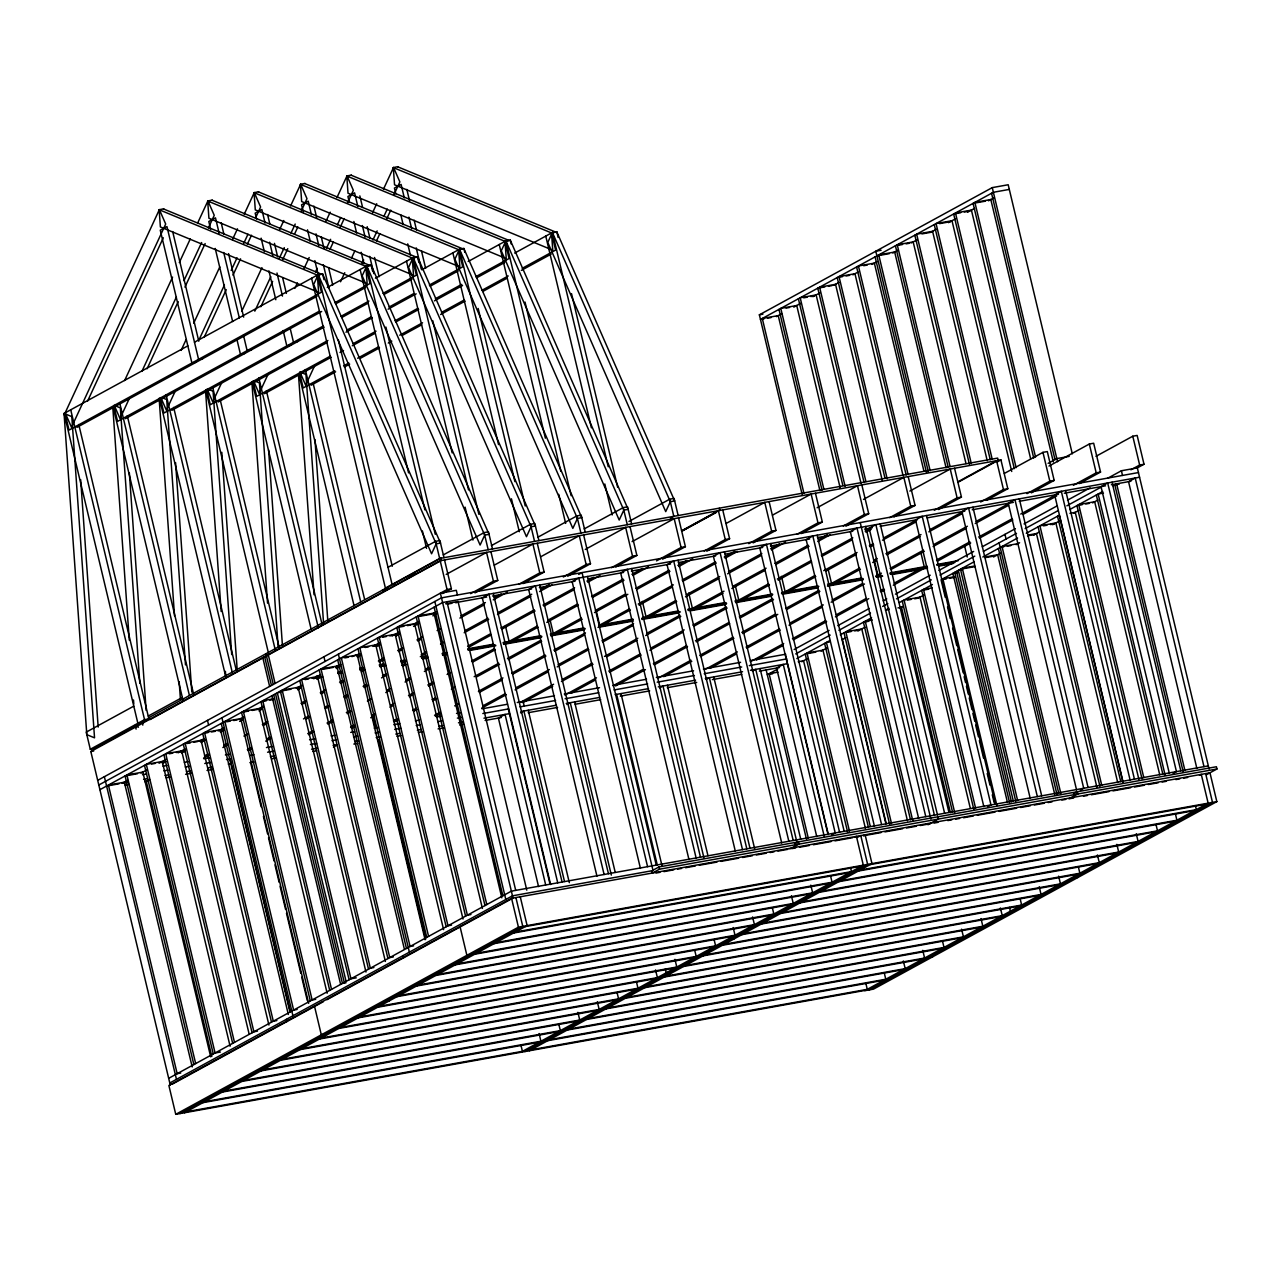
<?xml version="1.0" encoding="UTF-8"?>
<svg xmlns="http://www.w3.org/2000/svg" width="1281" height="1281" viewBox="0 0 1281 1281"><rect width="100%" height="100%" fill="white"/><g stroke="black" fill="none" stroke-linecap="round" stroke-linejoin="round"><path stroke-width="1.5" d="M87.604 401.097L163.311 237.786M124.625 380.537L172.583 277.096M179.308 262.573L190.245 238.987M197.818 222.654L207.922 200.877L214.247 215.32L208.355 228.018M129.269 398.599L120.014 418.567L114.489 405.933M141.887 371.378L176.394 296.984M183.952 280.651L201.629 242.541M147.075 368.784L178.203 301.643M184.944 287.12L205.136 243.566M181.101 350.418L186.145 339.529M193.719 323.196L219.788 266.944M232.405 239.723L237.465 228.835M244.191 214.311L254.279 192.55L260.603 206.978L255.56 217.866M175.641 390.257L166.386 410.224L160.846 397.59M199.196 339.449L224.431 285.006M231.172 270.499L237.049 257.801M243.79 243.278L247.986 234.199M204.384 336.855L226.257 289.682M232.982 275.159L240.556 258.826M247.297 244.303L251.492 235.24M241.757 311.235L261.948 267.681M279.626 229.571L283.822 220.508M290.563 205.985L300.651 184.208L306.976 198.651L301.083 211.349M222.013 381.93L212.758 401.898L207.218 389.248M254.823 311.155L270.803 276.68M279.21 258.538L284.27 247.649M290.995 233.126L295.206 224.047M260.844 306.751L272.629 281.34M282.717 259.563L287.777 248.674M294.502 234.167L297.865 226.897M294.854 288.385L297.384 282.941M304.109 268.418L309.169 257.529M325.982 221.245L330.194 212.166M336.919 197.642L347.023 175.865L353.348 190.309L347.455 203.022M268.37 373.588L259.13 393.555L253.59 380.921M315.494 271.972L317.176 268.337M326.431 248.386L330.626 239.307M337.367 224.783L340.73 217.53M436.164 543.849L440.504 543.064L322.572 273.846L318.232 274.63L313.637 284.558L431.569 553.776L436.164 543.849L318.232 274.63L194.488 342.203M329.938 249.411L333.3 242.157M340.025 227.634L344.237 218.571M340.538 281.772L344.749 272.709M351.474 258.186L354.837 250.932M372.515 212.822L376.71 203.743M383.451 189.236L393.539 167.459L399.864 181.902L393.972 194.6M314.902 365.181L305.647 385.133L300.106 372.499M362.011 263.55L363.692 259.931M372.947 239.963L377.158 230.884M383.884 216.377L387.246 209.107M376.454 241.004L379.817 233.734M386.542 219.227L390.753 210.148M366.766 265.904L362.171 275.831L480.103 545.049L484.698 535.122L366.766 265.904L371.154 265.103L372.531 270.915M531.071 526.779L535.426 526.011L417.478 256.776L413.139 257.561L408.543 267.489L526.475 536.707L531.071 526.779L413.139 257.561L375.413 278.169M464.811 252.309L463.882 248.434L459.511 249.235L454.899 259.146L572.831 528.38L577.443 518.453L459.511 249.235L421.785 269.827M505.867 240.892L501.271 250.82L619.203 520.038L623.799 510.11L505.867 240.892L510.254 240.091L628.154 509.326L623.799 510.11M558.148 237.481L556.771 231.685L552.399 232.469L547.788 242.397L665.72 511.615L670.331 501.704L552.399 232.469L514.674 253.078M187.827 345.854L64.05 413.443L86.804 734.654L94.538 737.84L71.8 416.629L64.082 413.427L137.868 723.301L142.207 722.516M327.296 287.456L366.798 265.888L424.924 509.886M76.876 427.406L317.031 296.247M319.081 311.315L117.564 421.385L113.929 406.141M334.885 302.684L370.001 283.501L365.918 266.368L207.698 201.005L208.915 218.234L367.135 283.597L365.918 266.368L370.257 265.583L212.054 200.22M125.41 418.679L321.675 311.491M335.718 303.821L365.565 287.52M323.324 325.982L163.92 413.042L160.749 399.72M340.874 316.391L368.96 301.051M383.019 293.381L416.373 275.175L412.29 258.025L254.07 192.662L255.287 209.892L413.507 275.255L412.29 258.025L416.629 257.257L258.41 191.878M171.782 410.352L324.157 327.119M341.723 317.528L368.047 303.149M383.852 294.518L411.938 279.178M468.157 261.5L505.899 240.876L560.806 471.328M327.904 340.474L210.292 404.716L206.657 389.472M346.879 330.114L371.442 316.695M389.008 307.104L413.587 293.685M429.375 285.055L462.729 266.832L458.646 249.699L300.427 184.32L301.659 201.549L459.863 266.928L458.646 249.699L463.001 248.914L304.782 183.551M218.154 402.01L326.991 342.571M345.95 332.211L372.291 317.832M388.079 309.201L416.165 293.861M430.208 286.191L458.31 270.851M330.386 356.102L256.664 396.373L253.03 381.146M353.22 343.644L376.038 331.171M394.996 320.826L417.814 308.353M435.364 298.761L461.704 284.382M475.747 276.712L509.101 258.506L505.018 241.356L346.799 175.993L348.016 193.223L506.235 258.586L505.018 241.356L509.358 240.588L351.154 175.209M264.526 393.667L331.235 357.239M340.009 352.451L343.516 350.53M352.291 345.742L375.109 333.268M395.829 321.963L418.647 309.49M434.451 300.859L462.537 285.519M476.58 277.849L504.666 262.509M334.773 370.689L303.181 387.951L299.546 372.723M343.564 365.902L348.816 363.019M357.607 358.232L378.664 346.735M399.736 335.222L422.554 322.764M441.513 312.404L464.33 299.946M481.896 290.355L508.221 275.975M522.264 268.305L555.618 250.083L551.535 232.95L393.315 167.571L394.548 184.8L552.751 250.179L551.535 232.95L555.89 232.165L397.67 166.786M311.043 385.261L335.622 371.826M344.397 367.039L349.665 364.156M360.185 358.408L379.496 347.872M388.287 343.068L391.794 341.146M402.33 335.398L421.641 324.846M440.6 314.502L465.163 301.083M482.729 291.492L507.308 278.057M521.351 270.387L551.182 254.102M802.146 494.434L759.361 314.822L992.263 187.618L1008.195 184.752L1072.293 453.794M776.414 316.631L781.618 313.781M793.788 307.136L800.737 303.341M812.907 296.696L819.856 292.885M833.771 285.295L838.975 282.444M852.89 274.855L858.094 272.004M872.009 264.414L877.213 261.564M892.857 253.014L898.077 250.179M911.367 242.926L917.196 239.739M936.315 229.283L930.775 232.325L921.92 233.911M948.484 222.638L955.434 218.843M967.603 212.198L974.553 208.403M988.452 200.813L993.672 197.963M133.784 706.151L86.211 732.14L90.294 749.273L94.634 748.504L148.884 718.865L78.765 424.523M387.999 567.323L435.572 541.335L439.911 540.55L443.995 557.699M148.34 715.999L182.318 697.44M443.322 554.881L484.106 532.608L488.461 531.823L492.528 548.973M90.294 749.273L144.545 719.65L148.884 718.865M311.587 278.249L385.405 588.107L439.655 558.468L719.089 508.189L719.618 510.43M408.319 577.187L415.108 573.472M170.325 1085.247L90.823 751.515L440.184 560.71L1000.941 459.911L1007.811 488.734L986.754 500.231M491.392 545.61L530.478 524.281L534.817 523.497L538.901 540.63M446.188 574.416L486.556 552.383L493.409 581.206L470.607 593.663M537.764 537.283L576.834 515.939L581.19 515.154L585.273 532.304M97.692 780.337L447.053 589.532L451.392 588.764L444.523 559.925M442.618 593.551L451.392 588.764M494.322 565.129L532.912 544.041L539.781 572.863L518.725 584.36M98.813 785.013L441.497 597.859L1138.457 472.561M99.918 789.688L442.602 602.534L1139.562 477.237M584.136 528.941L623.207 507.612L627.562 506.828L631.645 523.961M122.528 783.187L127.748 780.337M141.038 773.084L146.867 769.897M159.036 763.252L165.986 759.457M178.155 752.812L185.105 749.017M199.003 741.411L204.223 738.561M218.122 730.971L223.342 728.12M238.987 719.586L244.191 716.736M258.105 709.146L263.31 706.295M296.295 688.281L301.547 685.415M313.717 678.77L320.666 674.959M336.311 666.424L339.785 664.519M358.936 654.063L351.891 656.625M372.963 646.409L379.977 642.566M392.258 635.872L399.272 632.045M412.754 624.68L418.551 621.509M436.084 611.934L432.161 614.079L417.99 616.625M161.614 762.419L165.121 760.514M180.909 751.883L184.416 749.961M200.204 741.347L203.711 739.425M219.515 730.811L223.022 728.889M240.556 719.298L244.079 717.392M259.867 708.761L263.374 706.84M298.457 687.673L301.98 685.767M335.51 667.449L340.762 664.567M356.566 655.952L360.073 654.031M374.1 646.361L379.368 643.494M395.156 634.864L398.663 632.958M414.468 624.327L417.974 622.406M456.212 602.534L458.038 601.542L526.795 890.167M162.447 763.556L165.954 761.651M181.742 753.02L185.249 751.098M201.053 742.484L206.305 739.601M220.348 731.931L223.855 730.026M239.643 721.395L243.15 719.474M258.954 710.859L262.461 708.937M297.544 689.77L301.051 687.865M316.839 679.234L320.362 677.313M336.343 668.586L339.849 666.664M357.399 657.089L360.906 655.167M376.694 646.537L380.201 644.631M396.005 636L399.512 634.079M413.539 626.425L418.807 623.543M432.85 615.873L436.357 613.967M474.947 592.879L497.765 580.421L490.895 551.599M540.678 556.787L579.284 535.714L586.154 564.537L563.336 576.994M149.621 779.537L146.29 781.362L211.813 1056.425M628.955 521.463L669.723 499.19L674.078 498.405L678.161 515.538M204.464 756.014L207.97 754.093M223.759 745.462L227.281 743.556M262.365 724.389L267.633 721.507M300.971 703.301L306.223 700.435M320.266 692.765L325.534 689.883M339.561 682.213L343.084 680.307M378.359 661.028L383.627 658.162M397.67 650.492L402.923 647.61M416.965 639.956L422.234 637.073M460.824 615.985L485.387 602.582M494.162 597.779L501.191 593.952M585.289 549.421L625.656 527.372L632.526 556.194L611.469 567.691M203.551 758.096L208.819 755.23M222.846 747.56L228.114 744.693M243.902 736.063L247.409 734.141M263.197 725.526L266.72 723.605M301.804 704.438L305.31 702.516M321.099 693.902L324.621 691.98M340.41 683.349L343.916 681.444M361.466 671.852L364.973 669.931M379.208 662.165L384.46 659.299M398.503 651.629L402.01 649.707M417.798 641.076L421.305 639.171M437.109 630.54L440.616 628.619M459.911 618.082L484.474 604.664M493.249 599.876L507.292 592.206M523.08 583.592L544.137 572.095L537.267 543.256M670.411 518.181L673.806 516.323L669.723 499.19M247.329 749.593L250.836 747.672M266.624 739.041L270.131 737.135M303.469 718.929L308.737 716.047M324.525 707.432L328.032 705.511M343.82 696.88L347.327 694.975M363.131 686.344L366.638 684.422M382.427 675.808L385.933 673.886M401.722 665.255L405.228 663.35M421.225 654.607L426.493 651.741M440.52 644.071L444.027 642.149M465.083 630.652L487.901 618.195M498.421 612.446L531.759 594.24M540.534 589.452L549.309 584.664M248.162 750.73L251.668 748.809M265.711 741.139L270.964 738.272M306.063 719.105L309.57 717.184M325.358 708.553L328.865 706.648M344.669 698.017L348.176 696.095M363.964 687.481L367.471 685.559M381.514 677.889L386.766 675.023M402.57 666.392L406.077 664.471M420.312 656.705L425.564 653.838M464.17 632.75L488.734 619.331M497.508 614.544L530.846 596.338M539.621 591.55L551.903 584.841M567.691 576.21L590.493 563.752L583.624 534.93M632.077 541.639L674.19 518.645L681.06 547.467L656.496 560.886M578.708 574.416L582.038 572.591L653.038 870.568L512.48 895.835L169.797 1083.005M307.728 733.581L312.996 730.714M327.023 723.044L332.291 720.178M346.334 712.508L349.841 710.587M367.391 701.011L370.898 699.09M386.686 690.459L390.193 688.554M405.981 679.923L409.488 678.001M425.292 669.387L428.799 667.465M467.581 646.281L490.399 633.823M500.919 628.074L534.257 609.868M543.032 605.064L574.625 587.819M586.906 581.11L593.92 577.283M681.54 530.83L718.385 510.703L725.254 539.525L704.198 551.022M308.561 734.718L313.829 731.851M327.872 724.181L333.124 721.299M347.167 713.645L350.674 711.724M385.773 692.557L389.28 690.635M405.068 682.02L410.336 679.138M424.363 671.468L429.631 668.602M468.43 647.417L491.231 634.96M501.768 629.211L535.106 611.005M543.881 606.201L573.696 589.917M587.739 582.247L600.02 575.537M615.809 566.923L636.865 555.41L629.996 526.587M681.956 531.007L716.207 512.288M682.309 530.942L716.559 512.224M350.594 727.176L354.1 725.254M371.634 715.663L375.157 713.757M390.945 705.126L394.452 703.205M408.495 695.551L413.747 692.669M427.79 684.999L433.058 682.133M447.085 674.463L450.592 672.541M471.648 661.044L494.466 648.586M537.187 626.057L509.117 641.381L505.451 626.009M547.708 620.308L577.539 604.008M591.582 596.338L623.158 579.092M631.933 574.304L642.454 568.556M726.151 523.449L764.757 502.36L771.626 531.199L748.809 543.656M351.426 728.297L354.933 726.391M370.721 717.76L374.228 715.839M390.016 707.224L393.539 705.303M409.328 696.688L412.834 694.766M428.623 686.136L433.891 683.269M472.497 662.181L495.299 649.723M513.457 640.596L538.02 627.194M546.795 622.39L578.371 605.144M592.414 597.474L623.991 580.229M632.766 575.441L648.554 566.81M662.597 559.157L685.399 546.699L678.546 517.86M333.428 747.111L336.759 745.286M393.443 720.755L396.95 718.833M412.738 710.202L416.261 708.297M432.049 699.666L435.556 697.745M451.344 689.13L454.851 687.208M474.162 676.672L498.725 663.254M507.484 658.466L540.822 640.26M581.382 618.115L553.312 633.438L550.093 619.988M595.409 610.445L625.24 594.144M635.776 588.395L669.114 570.189M677.873 565.401L686.648 560.614M772.523 515.122L811.129 494.034L817.983 522.856L796.926 534.353M394.276 721.892L397.799 719.97M413.587 711.339L417.094 709.434M432.882 700.803L436.389 698.882M476.74 676.848L499.558 664.391M508.333 659.603L541.671 641.397M557.651 632.654L582.215 619.235M594.496 612.542L627.834 594.32M636.609 589.532L669.947 571.326M678.722 566.538L692.749 558.868M706.792 551.198L729.594 538.741L722.74 509.918M434.547 715.294L439.815 712.412M478.405 691.34L502.969 677.921M511.743 673.133L545.082 654.911M553.856 650.124L585.449 632.878M629.499 608.811L599.668 625.112L596.017 609.724M638.274 604.024L673.358 584.857M682.133 580.069L715.471 561.863M724.245 557.059L734.782 551.31M435.38 716.431L440.648 713.549M454.691 705.879L458.198 703.974M479.254 692.461L502.056 680.003M512.592 674.254L545.93 656.048M554.689 651.26L584.52 634.976M604.024 624.327L630.332 609.948M639.107 605.16L672.445 586.954M682.981 581.206L716.319 563M725.078 558.196L737.36 551.487M753.164 542.872L775.966 530.414L769.096 501.592M817.134 507.74L857.485 485.691L864.355 514.53L843.298 526.027M482.665 705.991L505.483 693.533M516.003 687.785L549.341 669.579M558.116 664.791L587.947 648.506M601.974 640.836L633.567 623.591M675.872 600.485L646.04 616.769L642.373 601.397M686.392 594.736L719.73 576.514M728.505 571.726L761.843 553.52M770.618 548.732L779.392 543.945M481.752 708.089L506.315 694.67M515.09 689.883L548.428 671.676M557.203 666.889L588.78 649.627M602.823 641.973L632.654 625.672M650.38 615.985L676.704 601.622M685.479 596.818L718.817 578.612M727.592 573.824L760.93 555.618M771.45 549.869L785.493 542.199M801.282 533.569L822.338 522.072L815.469 493.249M863.506 499.398L903.858 477.365L910.727 506.187L889.671 517.684M520.262 702.452L553.6 684.246M562.375 679.458L592.206 663.158M604.488 656.448L637.826 638.242M646.601 633.455L679.939 615.248M723.989 591.182L692.413 608.427L688.746 593.055M732.764 586.394L766.102 568.188M774.877 563.4L808.215 545.194M818.735 539.445L827.51 534.641M522.856 702.629L552.687 686.344M561.462 681.54L593.039 664.295M607.082 656.625L636.897 640.34M645.672 635.552L680.771 616.385M696.752 607.658L723.076 593.279M731.851 588.491L765.189 570.285M775.71 564.537L809.048 546.314M817.822 541.527L830.104 534.817M845.892 526.203L868.71 513.745L861.841 484.923M909.862 491.071L950.23 469.022L957.099 497.845L934.281 510.302M520.566 712.86L523.897 711.035L564.505 881.504M564.873 695.071L596.466 677.825M608.747 671.116L640.324 653.87M650.844 648.122L684.182 629.916M692.957 625.128L726.295 606.906M768.6 583.816L738.769 600.1L735.566 586.65M777.375 579.012L810.713 560.806M821.233 555.057L852.826 537.812M865.107 531.103L870.375 528.22M957.996 481.768L996.586 460.696L1003.455 489.518L980.654 501.976M570.974 693.341L595.537 679.923M609.58 672.253L641.157 655.007M649.931 650.22L683.269 632.013M693.806 626.249L727.144 608.043M743.124 599.316L769.449 584.937M778.207 580.149L811.546 561.943M822.082 556.194L851.913 539.909M865.94 532.239L871.208 529.357M894.01 516.9L915.066 505.403L908.197 476.58M958.796 481.864L998.187 460.343L997.659 458.102L719.458 508.125L719.986 510.366M997.435 461.833L1000.941 459.911M566.939 704.518L570.269 702.693L611.341 875.099M613.007 685.783L642.822 669.499M653.358 663.734L686.696 645.528M695.471 640.74L728.809 622.534M739.329 616.785L772.667 598.579M814.972 575.473L785.141 591.758L781.474 576.386M823.747 570.685L857.085 552.479M869.367 545.77L872.873 543.849M883.394 538.1L916.732 519.894M1004.352 473.442L1042.958 452.353L1047.314 451.569L1054.167 480.407L1031.365 492.865M615.585 685.959L645.416 669.675M654.191 664.871L687.529 646.665M696.304 641.877L729.642 623.671M740.162 617.922L773.5 599.716M789.496 590.989L815.805 576.61M826.341 570.862L856.156 554.561M870.199 546.907L873.706 544.985M882.481 540.198L915.819 521.991M938.621 509.534L961.439 497.076L954.569 468.254M1048.13 463.338L1056.825 458.598L1069.219 456.372M657.617 678.402L690.955 660.195M699.73 655.408L733.052 637.201M741.827 632.414L775.165 614.207M785.701 608.443L819.039 590.237M829.688 584.424L859.583 568.091M873.626 560.438L877.133 558.516M885.908 553.728L920.991 534.561M929.766 529.758L963.104 511.551M1048.979 466.06L1089.33 444.027L1093.67 443.242L1100.539 472.065L1079.483 483.561M663.718 676.672L691.788 661.332M700.563 656.545L733.901 638.338M742.676 633.551L777.759 614.384M786.534 609.58L819.872 591.374M835.853 582.647L860.416 569.228M872.697 562.519L876.22 560.614M886.74 554.849L920.078 536.643M928.853 531.855L962.191 513.649M659.667 687.849L662.998 686.024L704.07 858.43M705.735 669.114L737.312 651.869M746.086 647.065L779.424 628.859M789.961 623.11L823.299 604.904M832.058 600.116L861.889 583.832M881.392 573.183L877.885 575.089L874.218 559.717M890.167 568.38L923.489 550.173M934.025 544.425L967.363 526.219M976.138 521.431L1009.476 503.225M1027.01 493.633L1049.828 481.176L1054.167 480.407M1095.944 456.324L1132.788 436.213L1137.144 435.428L1144.013 464.25L1137 468.077M710.074 668.33L736.399 653.951M746.935 648.202L780.257 629.996M789.032 625.208L822.37 607.002M831.145 602.214L864.483 584.008M891 569.517L924.338 551.31M933.112 546.523L966.45 528.316M975.209 523.529L1008.547 505.322M706.039 679.506L709.37 677.697L749.977 848.166M750.346 661.733L783.684 643.526M792.459 638.739L825.797 620.532M836.317 614.784L866.148 598.483M880.191 590.829L883.698 588.908M894.218 583.159L918.781 569.741M936.523 560.053L969.861 541.847M978.636 537.043L1011.974 518.837M1020.749 514.049L1055.832 494.882M1073.382 485.307L1096.2 472.849L1100.539 472.065M756.447 660.003L782.771 645.624M793.291 639.876L826.629 621.669M835.404 616.866L868.742 598.659M881.024 591.95L884.53 590.045M893.305 585.257L923.137 568.956M937.372 561.19L970.71 542.984M979.469 538.18L1012.807 519.974M1023.343 514.225L1056.681 496.019M752.395 671.18L755.742 669.355L796.814 841.761M794.124 649.499L829.079 630.412M837.822 625.64L869.271 608.459M883.25 600.821L886.756 598.916M895.451 594.16L930.214 575.185M938.893 570.429L973.656 551.454M982.351 546.699L1015.369 528.669M1024.063 523.913L1057.097 505.883M1067.521 500.182L1090.115 487.853M1107.489 478.357L1121.403 470.751L1137.336 467.901L1209.072 769M1130.883 469.823L1139.658 465.035L1144.013 464.25M795.725 653.918L830.184 635.088M838.927 630.316L870.472 613.087M882.625 606.457L887.861 603.591M896.54 598.851L931.319 579.861M939.998 575.121L974.777 556.13M983.44 551.39L1016.49 533.344M1025.152 528.605L1058.202 510.559M1066.865 505.819L1101.66 486.828M767.303 674.719L777.727 669.034M796.846 658.578L829.864 640.548M840.288 634.848L871.576 617.762M888.966 608.267L885.491 610.172L889.11 609.484M899.39 602.582L932.408 584.536M974.136 561.751L941.071 579.813L945.218 597.25M982.815 557.011L1017.578 538.02M1026.273 533.28L1059.339 515.218L1123.021 782.547M1069.731 509.55L1102.749 491.504M1113.173 485.819L1116.648 483.914L1184.957 770.618M801.73 661.749L807.574 658.562M821.137 651.148L826.693 648.122M842.338 639.587L845.812 637.682M857.966 631.037L864.931 627.242M899.694 608.251L903.169 606.361M918.813 597.811L924.017 594.96M993.544 556.995L1000.493 553.2M1016.137 544.649L1019.612 542.76M1033.527 535.154L1038.731 532.32M1052.646 524.714L1059.595 520.919M1073.494 513.329L1078.714 510.479M1092.613 502.889L1097.833 500.038M168.676 1078.33L511.359 891.16L1208.335 765.878M1199.464 775.341L1201.274 774.348L1208.143 803.171L864.819 990.693L873.514 989.124L1216.838 801.618L1209.969 772.795L511.567 898.333L168.884 1085.503L175.753 1114.326L865.46 990.341M172.07 1084.286L323.436 1001.63M326.911 999.724L513.008 898.077L440.376 593.183L456.308 590.317L457.429 594.992M175.753 1114.326L518.437 927.172L1216.838 801.618M180.093 1113.541L522.776 926.387L515.907 897.565M184.448 1112.757L527.131 925.603L520.262 896.78M651.965 870.76L658.914 866.965L798.015 841.953L798.559 844.195L659.459 869.207L652.493 873.002M794.54 843.859L798.383 841.889L937.484 816.878L938.028 819.119L798.912 844.131L789.865 848.935M831.881 834.764L835.212 832.954L766.454 544.313L759.777 547.964L828.086 834.652M854.603 837.342L856.429 836.349L863.298 865.171L520.614 1052.342M857.277 837.47L860.768 835.564L867.637 864.387L524.954 1051.557M927.956 824.756L938.381 819.055L1077.481 794.06L1076.953 791.818L937.852 816.814L938.381 819.055M529.293 1050.772L871.977 863.602L865.123 834.78L863.298 835.772L880.992 832.602M987.651 806.774L990.982 804.948L922.224 516.307L915.547 519.958L983.84 806.662M1073.478 793.708L1077.321 791.754L1216.422 766.743L1216.95 768.984L1206.526 774.685M1080.379 790.105L1083.71 788.279L1014.952 499.638L1008.275 503.289L1076.584 789.993M1068.802 798.8L1077.849 793.98L1216.95 768.984M1173.108 773.436L1176.454 771.61L1107.681 482.969L1101.02 486.62L1169.313 773.308M869.175 989.909L1212.499 802.402L1205.629 773.58M159.164 209.732L317.368 275.095L318.601 292.324L160.381 226.945L159.164 209.732L163.728 208.819M207.698 201.005L212.262 200.092M254.07 192.662L258.634 191.766M300.427 184.32L305.006 183.423M346.799 175.993L351.362 175.097M393.315 167.571L397.895 166.674M1009.316 189.412L993.383 192.278L760.466 319.481L764.02 318.857M985.457 201.149L973.064 203.375L1033.719 458.038M960.734 212.71L953.656 213.975L1014.312 468.638M964.273 212.07L969.589 211.125M939.549 223.631L950.182 221.725M202.926 358.568L198.571 359.353L166.946 226.577L160.269 230.212L191.91 362.987L196.249 362.203M251.46 349.841L247.121 350.626L243.454 335.222M297.833 341.499L293.477 342.283L290.275 328.817M244.783 353.476L240.444 354.261L236.777 338.873M291.155 345.149L286.816 345.934L283.149 330.53M898.958 245.151L902.513 244.511M906.051 243.87L909.59 243.23M881.12 250.259L875.804 251.22L928.325 471.664M876.925 255.88L889.318 253.654M863.682 265.711L867.237 265.071M842.514 276.632L837.198 277.577L884.899 477.813M846.052 275.991L849.591 275.351M824.868 286.912L817.79 288.177L864.099 482.569M828.407 286.271L831.961 285.631M803.699 297.833L807.238 297.192M810.777 296.551L814.316 295.927M786.054 308.113L789.592 307.472M759.361 314.822L762.9 314.181M767.559 318.216L771.098 317.576M484.698 535.122L489.054 534.337L371.122 265.119M577.443 518.453L581.782 517.668L463.85 248.45M670.331 501.704L674.671 500.919L556.739 231.701M394.98 583.944L392.082 584.456L318.264 274.614M385.405 588.107L388.303 587.579M386.574 589.292L382.507 590.077L383.035 592.318L382.667 589.997M493.409 581.206L497.765 580.421M539.781 572.863L544.137 572.095M586.154 564.537L590.493 563.752M632.526 556.194L636.865 555.41M681.06 547.467L685.399 546.699M725.254 539.525L729.594 538.741M771.626 531.199L775.966 530.414M817.983 522.856L822.338 522.072M864.355 514.53L868.71 513.745M910.727 506.187L915.066 505.403M957.099 497.845L961.439 497.076M1003.455 489.518L1007.811 488.734M445.644 603.767L458.038 601.542M447.357 604.12L451.873 603.303M455.46 602.662L486.684 597.058M492.545 596.001L531.583 588.988M539.397 587.579L575.041 581.174M588.235 578.804L623.575 572.447M631.341 571.054L670.523 564.008M678.37 562.599L715.583 555.906M725.382 554.145L762.675 547.435M770.441 546.042L809.624 538.997M817.47 537.588L852.73 531.247M864.483 529.133L872.329 527.724M880.159 526.315L917.388 519.622M927.172 517.86L964.817 511.103M972.247 509.774L1013.383 502.376M1019.26 501.319L1058.442 494.274M1064.319 493.217L1105.471 485.819M1111.348 484.762L1130.931 481.24M1119.178 484.122L1114.838 484.907L1183.132 771.61M1103.469 493.073L1098.153 494.018L1165.07 774.909M403.899 626.265L396.806 627.546L465.579 916.171M407.438 625.624L410.977 625M1082.237 504.666L1076.921 505.611L1141.995 778.752M1085.776 504.025L1089.314 503.385M1069.955 513.313L1075.271 512.352L1138.953 779.681M382.715 637.185L386.254 636.545M389.808 635.92L393.347 635.28M365.085 647.465L368.624 646.825M1043.423 525.867L1046.961 525.226M1050.5 524.586L1054.039 523.945M344.813 657.89L348.352 657.249M1027.602 535.154L1036.457 533.553L1096.92 787.319M1027.554 535.826L1034.632 534.545M1017.963 543.656L1002.014 546.523L1061.084 794.476M322.716 669.306L333.348 667.401M1000.205 547.515L1003.744 546.875M1007.282 546.25L1010.821 545.61M316.391 676.032L320.314 675.327M338.024 672.141L341.947 671.436M359.641 668.25L363.58 667.545M379.304 664.727L383.243 664.006M400.937 660.836L404.86 660.131M422.554 656.945L426.493 656.24M442.217 653.406L446.156 652.702M467.773 648.81L493.345 644.215M503.177 642.454L540.518 635.744M550.35 633.967L583.784 627.962M599.508 625.128L632.926 619.123M642.758 617.362L678.161 610.989M687.977 609.228L725.334 602.518M735.166 600.741L772.523 594.032M782.355 592.27L817.742 585.897M827.574 584.136L860.784 578.163M876.412 575.361L880.784 574.577M890.071 572.895L927.156 566.234M936.923 564.473L958.396 560.614M320.474 675.968L301.595 679.554L370.353 968.18L373.892 967.539M337.704 672.861L342.091 672.077M359.785 668.89L363.724 668.186M379.448 665.351L385.357 664.295M401.081 661.476L406.029 660.58M421.689 657.761L427.598 656.705M442.361 654.047L447.261 653.166M467.933 649.451L494.45 644.695M503.321 643.094L541.623 636.209M550.51 634.607L584.889 628.427M598.643 625.961L633.086 619.764M641.909 618.179L679.25 611.469M688.137 609.868L726.439 602.983M735.31 601.381L772.667 594.672M781.49 593.087L818.847 586.378M828.679 584.6L862.882 578.452M875.868 576.114L880.447 575.297M890.199 573.552L927.3 566.875M936.811 565.161L954.633 561.959M316.359 677.361L320.618 676.608M337.832 673.502L342.235 672.717M359.929 669.531L363.868 668.826M379.592 665.992L385.501 664.935M401.225 662.117L406.157 661.22M421.849 658.402L427.742 657.345M442.505 654.687L447.405 653.806M468.077 650.091L495.603 645.144M503.465 643.735L541.783 636.849M550.654 635.248L585.033 629.067M598.787 626.601L632.222 620.58M642.053 618.819L680.419 611.918M688.281 610.509L726.583 603.623M735.47 602.022L771.819 595.489M781.634 593.727L818.047 587.178M827.878 585.417L863.01 579.092M876.012 576.754L881.92 575.697M890.343 574.192L927.428 567.515M938.925 565.449L954.761 562.599M985.249 556.979L997.643 554.753L1054.871 794.957M305.086 679.587L308.625 678.946M312.164 678.322L315.702 677.681M985.201 557.667L994.056 556.066M316.823 677.953L322.732 676.896M360.089 670.171L364.012 669.467M379.736 666.632L385.645 665.576M401.369 662.757L405.308 662.053M423.002 658.866L426.925 658.162M442.666 655.328L446.589 654.623M470.191 650.38L495.747 645.784M503.609 644.375L540.966 637.666M550.798 635.888L584.216 629.884M597.987 627.402L633.374 621.045M642.037 619.492L678.594 612.91M690.395 610.797L725.783 604.44M735.614 602.662L771.002 596.305M782.803 594.192L818.191 587.819M827.494 586.154L863.138 579.749M876.812 577.283L882.657 576.226M892.425 574.48L927.556 568.156M939.277 566.058L952.936 563.608M974.697 565.994L962.287 568.22L1017.674 800.673M282.124 690.827L290.979 689.226M962.239 568.892L974.633 566.666M280.875 692.156L277.32 692.797L346.094 981.438M961.887 569.741L958.348 570.381L1013.271 800.897M958.252 571.726L954.713 572.367L1009.636 802.883M954.665 573.039L958.204 572.399M273.397 698.834L262.765 700.755L331.539 989.38M955.274 576.594L942.88 578.82L996.874 805.477M266.272 700.787L260.956 701.748L329.713 990.373M269.811 700.147L273.349 699.522M942.832 579.492L946.371 578.868M949.926 578.227L953.464 577.587M932.328 587.835L923.473 589.42L975.626 808.327M248.626 711.067L241.549 712.348L310.306 1000.973M252.165 710.427L257.481 709.482M928.741 589.148L921.663 590.413L973.8 809.32M226.593 721.811L230.132 721.171M233.67 720.53L237.209 719.906M907.556 600.068L911.095 599.428M914.65 598.787L918.189 598.147M90.823 751.515L93.721 751.002M897.965 607.899L901.504 607.258L950.422 812.602M204.496 733.228L208.034 732.588M211.573 731.947L215.128 731.323M872.329 619.956L865.251 621.221L912.777 820.753M186.866 743.508L190.405 742.868M193.943 742.227L197.482 741.603M865.203 621.893L868.742 621.269M169.22 753.788L172.759 753.148M176.298 752.523L179.852 751.883M847.558 632.19L851.112 631.549M854.651 630.909L858.19 630.268M829.976 641.781L826.437 642.422L870.279 826.453M151.59 764.068L155.129 763.428M162.927 766.166L166.834 765.478M184.4 762.307L188.307 761.619M203.919 758.8L209.78 757.744M225.392 754.941L229.299 754.237M266.464 747.56L272.341 746.503M309.57 739.81L315.446 738.753M331.122 735.935L335.046 735.23M350.706 732.412L354.629 731.707M374.228 728.184L378.135 727.48M393.811 724.662L399.688 723.605M415.364 720.787L419.287 720.082M436.917 716.928L440.84 716.223M456.516 713.405L460.423 712.7M481.976 708.825L507.452 704.246M517.252 702.484L554.465 695.791M564.264 694.03L599.524 687.689M613.247 685.223L646.553 679.234M656.352 677.473L693.565 670.78M703.365 669.018L740.594 662.325M750.394 660.564L785.653 654.223M137.483 773.724L125.09 775.95L193.847 1064.575M806.982 653.694L815.837 652.109M142.479 774.717L146.466 774.012M163.888 770.874L167.939 770.153M185.313 767.031L189.412 766.278M204.784 763.524L210.885 762.419M226.513 759.617L230.42 758.912M249.683 755.454L253.862 754.701M267.585 752.235L273.461 751.178M310.418 744.533L316.567 743.428M331.971 740.658L336.15 739.906M353.524 736.783L357.703 736.031M375.077 732.908L379.256 732.156M394.66 729.385L400.809 728.281M416.213 725.51L420.392 724.758M437.766 721.635L441.945 720.883M457.365 718.113L461.272 717.408M482.825 713.549L508.557 708.921M520.054 706.856L555.586 700.467M565.113 698.753L598.691 692.717M614.095 689.947L647.658 683.91M657.201 682.197L694.414 675.503M704.214 673.742L741.699 667.001M749.273 665.64L786.774 658.898M108.036 785.781L118.989 783.828M122.175 783.251L128.004 782.195M143.584 779.392L147.475 778.704M165.009 775.549L168.9 774.845M186.418 771.706L190.325 771.002M207.842 767.847L211.733 767.143M228.306 764.165L231.204 763.652L230.084 758.976M270.387 756.607L274.31 755.902M311.539 749.209L317.416 748.152M333.076 745.334L336.999 744.629M354.629 741.459L358.552 740.754M376.182 737.584L380.105 736.879M395.781 734.061L399.688 733.356M417.334 730.186L421.241 729.481M438.887 726.311L442.794 725.606M458.47 722.788L462.393 722.084M483.946 718.209L509.406 713.645M521.159 711.531L556.434 705.191M566.234 703.429L599.54 697.44M615.2 694.622L648.506 688.634M658.306 686.872L695.535 680.179M705.335 678.418L742.548 671.724M750.394 670.315L787.607 663.622L828.231 834.091M798.239 661.717L803.555 660.756L844.163 831.225M125.234 785.141L129.125 784.436M144.705 781.65L148.596 780.946M166.114 777.791L170.021 777.087M185.585 774.3L191.429 773.244M207.01 770.441L212.854 769.385M250.003 762.707L253.926 762.003M271.556 758.832L275.479 758.128M312.692 751.451L316.615 750.746M353.844 744.053L357.751 743.348M396.95 736.303L400.857 735.598M418.487 732.428L422.41 731.723M438.086 728.905L443.963 727.848M459.639 725.03L463.562 724.325M485.099 720.45L501.287 717.536M528.204 712.7L557.603 707.416M575.233 704.246L600.693 699.666M620.292 696.143L649.675 690.859M667.305 687.689L696.704 682.421M712.364 679.603L741.763 674.318M759.393 671.148L779.489 667.529M777.967 672.141L769.112 673.726L808.343 838.382M769.064 674.398L772.603 673.774M656.048 873.034L659.987 872.329M663.91 871.624L673.742 869.847M677.681 869.142L681.604 868.438M685.543 867.733L695.375 865.972M699.298 865.251L716.992 862.081M720.931 861.376L738.625 858.19M742.548 857.485L752.379 855.724M756.302 855.003L766.134 853.242M770.073 852.538L773.996 851.833M777.935 851.128L787.767 849.351M791.69 848.646L795.629 847.942M799.552 847.237L809.384 845.476M813.323 844.755L831.017 841.585M834.94 840.88L852.634 837.694M884.915 831.897L902.609 828.711M906.548 828.006L916.379 826.229M920.302 825.524L930.134 823.763M934.073 823.059L937.996 822.354M947.828 820.577L951.767 819.872M955.69 819.167L959.629 818.463M963.552 817.758L973.384 815.981M977.323 815.276L995.017 812.106M998.94 811.401L1016.634 808.215M1020.573 807.51L1030.404 805.733M1034.327 805.028L1044.159 803.267M1048.082 802.563L1052.021 801.858M1061.853 800.081L1065.776 799.376M1069.715 798.671L1073.638 797.967M1083.47 796.206L1087.409 795.485M1091.332 794.78L1109.026 791.61M1112.965 790.889L1130.659 787.719M1134.582 787.014L1144.413 785.237M1148.352 784.532L1158.184 782.771M1162.107 782.067L1166.046 781.362M1175.878 779.585L1179.801 778.88M1183.74 778.175L1187.663 777.471M470.944 914.538L467.389 915.178L398.631 626.553L414.564 623.687L482.409 908.437M451.52 925.138L447.982 925.779L379.224 637.153L395.156 634.287L463.001 919.037M413.619 945.842L410.08 946.483L341.322 657.858L357.255 654.991L425.1 939.742M525.306 926.595L861.473 866.164M870.167 864.595L1206.334 804.18M515.298 932.056L851.465 871.624L850.552 867.781M860.159 870.071L1196.326 809.64L1195.413 805.797M513.473 933.048L849.639 872.617M858.334 871.064L1194.5 810.633M393.299 956.939L389.76 957.58L321.003 668.954L336.935 666.088L404.316 948.901M495.891 942.656L832.058 882.225L830.68 876.46M840.752 880.671L1176.919 820.24L1175.542 814.476M494.066 943.649L830.232 883.217M838.927 881.664L1175.093 821.233M476.484 953.256L812.65 892.825L810.809 885.139M821.345 891.272L1157.512 830.841L1156.135 825.076M471.232 954.537L466.876 955.322L460.007 926.499M811.738 893.321L816.077 892.553M474.659 954.249L810.825 893.818M819.52 892.265L1155.686 831.833M1155.942 831.689L1160.298 830.905M356.262 977.835L350.946 978.78L282.172 690.155L298.121 687.289L365.966 972.039M345.998 982.783L342.443 983.424L273.686 694.782M457.077 963.856L793.243 903.425L791.402 895.739M801.938 901.872L1138.088 841.441L1136.263 833.755M455.251 964.849L791.418 904.434M800.113 902.865L1136.279 842.434M437.67 974.457L773.836 914.026L772.459 908.261M782.515 912.472L1118.681 852.041L1116.856 844.355M435.844 975.449L772.011 915.034M780.705 913.465L1116.872 853.034M315.67 999.34L312.132 999.981L243.358 711.355L259.306 708.489L327.135 993.239M418.263 985.057L754.413 924.626L752.587 916.94M763.108 923.073L1099.274 862.641L1097.449 854.955M416.437 986.05L752.604 925.635M761.298 924.065L1097.465 863.634M297.176 1009.444L293.621 1010.085L224.864 721.459L240.796 718.593L308.641 1003.343M398.839 995.657L735.006 935.226L733.18 927.54M743.701 933.673L1079.867 873.242L1078.49 867.477M397.03 996.65L733.196 936.235M741.891 934.666L1078.058 874.234M276.856 1020.557L273.301 1021.181L204.544 732.556L220.492 729.69L288.321 1014.44M384.796 1001.742L389.136 1000.957M729.658 939.758L733.997 938.973M1073.862 878.109L1078.218 877.325M379.432 1006.258L715.599 945.826L714.222 940.062M724.293 944.273L1060.46 883.842L1058.634 876.156M377.623 1007.25L713.789 946.835M722.484 945.266L1058.634 884.835M257.449 1031.157L253.894 1031.781L185.137 743.156L201.069 740.29L268.914 1025.04M360.025 1016.858L696.191 956.427L694.814 950.662M704.886 954.873L1041.053 894.442L1039.227 886.756M358.216 1017.851L694.382 957.435M703.061 955.866L1039.227 895.435M340.618 1027.458L676.784 967.027L674.959 959.341M685.479 965.474L1021.646 905.043L1020.268 899.278M338.808 1028.451L674.959 968.036M683.654 966.466L1019.82 906.035M220.396 1052.037L215.08 1052.982L146.322 764.357L162.255 761.49L230.1 1046.241M325.662 1034.039L321.307 1034.824L314.453 1006.001M670.523 972.055L666.168 972.823L665.255 968.98M1014.728 910.407L1010.389 911.191L1009.476 907.348M321.211 1038.058L657.377 977.627L655.552 969.941M666.072 976.074L1002.238 915.643L1000.397 907.957M319.385 1039.051L655.552 978.636M664.247 977.067L1000.413 916.636M301.804 1048.659L637.97 988.227L636.593 982.463M646.665 986.674L982.831 926.243L980.99 918.557M299.978 1049.651L636.145 989.236M644.839 987.667L981.006 927.236M180.717 1073.046L177.178 1073.686L108.405 785.061L124.353 782.195L192.198 1066.945M282.396 1059.259L618.563 998.828L617.186 993.063M627.258 997.275L963.424 936.843L961.583 929.157M280.571 1060.252L616.737 999.837M625.432 998.267L961.599 937.836M262.989 1069.859L599.156 1009.428L597.314 1001.742M607.851 1007.875L944.001 947.444L942.64 941.679M261.164 1070.852L597.33 1010.437M606.025 1008.868L942.192 948.436M239.227 1081.244L579.749 1020.028L577.907 1012.342M584.088 1019.26L924.594 958.044L922.768 950.358M928.309 957.612L932.648 956.827M241.757 1081.452L577.923 1021.037M586.618 1019.468L922.784 959.037M224.175 1091.06L560.341 1030.629L558.964 1024.864M569.02 1029.075L905.187 968.644L903.361 960.958M222.35 1092.053L558.516 1031.637M567.211 1030.068L903.377 969.637M204.768 1101.66L540.918 1041.229L539.093 1033.543M549.613 1039.676L885.779 979.244L884.402 973.48M202.942 1102.653L539.109 1042.238M547.804 1040.668L883.97 980.237M186.257 1111.764L522.424 1051.333L521.047 1045.568M531.119 1049.78L867.285 989.348L865.908 983.584M163.504 208.947L321.723 274.31L317.368 275.095L321.451 292.228L69.014 430.112L64.931 412.962M299.786 371.922L305.967 374.484L323.613 623.863M254.807 380.985L259.451 382.891L278.089 646.248M208.451 389.312L213.078 391.233L231.717 654.591M162.079 397.654L166.706 399.56L185.489 664.919M114.169 405.34L120.35 407.902L139.821 683.237M135.354 725.927L138.444 727.208M1132.788 436.213L1139.658 465.035M1203.98 766.662L1135.222 478.021L1128.545 481.672L1196.854 768.36M1121.403 470.751L1122.508 475.427M1112.036 482.184L1180.794 770.826M1089.33 444.027L1096.2 472.849M1096.328 495.01L1162.796 773.964M1159.753 774.893L1094.679 501.752L1078.746 504.618L1143.821 777.759M1065.664 490.527L1134.438 779.168M992.263 187.618L1057.562 461.72M991.558 193.271L1055 459.591M1130.082 779.937L1061.325 491.312L1054.647 494.946L1122.957 781.65M1053.334 461.945L990.821 199.516L974.873 202.382L1035.544 457.045M1042.958 452.353L1049.828 481.176M1057.514 516.211L1120.747 781.602M1117.705 782.531L1055.864 522.952L1039.932 525.818L1101.772 785.397M1030.677 458.934L971.414 210.116L955.466 212.982L1016.137 467.645M1038.106 526.811L1099.947 786.39M1019.308 498.869L1088.065 787.495M1011.734 471.488L951.991 220.716L936.059 223.583L992.102 458.806M1077.321 791.754L1077.849 793.98M934.233 224.575L990.277 459.799M987.235 460.696L932.584 231.317L916.652 234.183L971.302 463.562M1004.945 534.369L1006.065 539.029M999.084 542.84L1058.811 793.531M998.379 548.508L1056.985 794.524M914.826 235.176L969.477 464.555M965.97 463.53L913.177 241.917L897.244 244.783L950.038 466.396M972.936 507.196L1041.693 795.837M1037.354 796.606L968.58 507.981L961.919 511.615L1030.212 798.319M895.419 245.776L948.212 467.389M946.083 467.805L894.682 252.021L878.75 254.887L930.15 470.671M964.513 545.498L967.251 557.027M960.478 569.212L1015.849 801.682M956.523 571.374L1011.446 801.89M952.888 573.36L1007.346 801.938M875.099 256.873L926.515 472.657M923.921 471.12L874.363 263.117L858.43 265.984L907.973 473.986M926.563 515.538L995.321 804.164M947.524 606.938L950.294 618.563M952.6 628.25L956.763 645.672M957.676 649.547L963.216 672.797M964.145 676.672L965.522 682.485M966.45 686.36L968.292 694.11M969.221 697.985L971.991 709.61M972.903 713.485L974.761 721.235M975.674 725.11L978.444 736.719M979.373 740.594L983.52 758.032M987.219 773.532L989.989 785.157M992.295 794.844L994.136 802.595M856.605 266.976L906.163 474.979M903.121 475.892L854.955 273.718L839.023 276.584L887.173 478.758M921.039 553.312L924.242 566.762M970.309 808.311L919.998 597.154L904.066 600.02L954.825 813.115M882.321 480.663L835.548 284.318L819.6 287.184L865.924 481.576M902.24 601.013L952.552 812.17M880.191 523.865L948.965 812.506M944.609 813.291L875.852 524.65L869.175 528.3L937.484 814.988M861.056 483.481L816.141 294.918L800.193 297.784L845.124 486.348M865.7 526.475L934.49 815.469M860.24 522.584L930.871 819.007M925.779 816.67L857.021 528.028L850.344 531.679L918.637 818.383M798.383 298.777L842.834 485.403M840.256 488.253L796.734 305.519L780.786 308.385L823.859 489.166M863.426 622.214L910.503 819.808M907.46 820.737L861.777 628.955L845.844 631.821L891.528 823.603M778.976 309.378L822.034 490.175M819.904 490.575L778.224 315.622L762.291 318.489L803.972 493.441M844.019 632.814L889.703 824.596M828.311 569.981L831.513 583.431M842.37 639.555L886.212 823.587M817.166 535.202L885.924 823.827M881.584 824.612L812.827 535.986L806.149 539.621L874.443 826.325M824.612 643.414L868.454 827.446M865.412 828.375L822.962 650.156L807.03 653.022L849.479 831.241M805.205 654.015L847.654 832.234M770.794 543.528L839.567 832.17M785.381 654.271L787.239 662.069M824.34 836.813L783.267 664.407L776.59 668.058L816.75 836.589M766.182 670.043L806.518 839.375M760.081 668.57L800.689 839.039M798.383 841.889L798.912 844.131M724.438 551.871L793.195 840.496M788.84 841.281L720.082 552.655L713.421 556.29L781.714 842.994M713.709 676.912L754.797 849.319M678.065 560.197L746.823 848.839M742.484 849.623L673.71 560.982L667.049 564.633L735.342 851.321M667.353 685.239L707.961 855.708M623.207 507.612L627.29 524.746M571.534 293.653L617.666 487.308M552.415 232.453L608.251 466.78M631.693 568.54L700.467 857.181M696.111 857.95L627.354 569.324L620.677 572.959L688.986 859.663M545.754 236.104L591.422 427.822M604.808 483.978L612.19 514.962M620.981 693.581L662.053 865.988M576.834 515.939L580.917 533.072M510.254 240.091L511.167 243.966M525.018 302.06L571.15 495.715M658.914 866.965L659.459 869.207M616.641 694.366L657.249 864.835M587.499 576.482L656.272 865.123M651.581 870.84L652.109 873.082M499.238 244.527L545.37 438.182M558.74 494.338L565.658 523.385M647.578 866.677L578.804 578.051L572.143 581.686L640.436 868.39M574.609 701.908L615.232 872.377M530.478 524.281L534.561 541.415M478.181 308.465L525.242 505.995M539.685 585.081L608.443 873.722M459.543 249.219L514.898 481.592M604.104 874.491L535.346 585.865L528.669 589.5L596.962 876.204M452.866 252.853L498.533 444.571M511.455 498.805L519.301 531.727M406.83 189.412L409.584 200.957M414.163 220.204L416.453 229.827M421.497 250.996L425.628 268.305M528.252 710.25L569.324 882.657M404.316 197.882L401.097 184.416L394.436 188.067L395.813 193.831M408.895 217.13L411.649 228.675M416.229 247.922L421.273 269.09M484.106 532.608L488.189 549.741M417.51 256.76L418.903 262.573M432.738 320.666L478.87 514.322M523.128 701.428L524.233 706.103M413.171 257.545L468.526 489.934M493.313 593.407L562.087 882.049M400.857 215L403.147 224.623M407.726 243.87L410.48 255.415M557.731 882.833L488.974 594.192L482.296 597.843L550.606 884.53M406.493 261.196L452.177 452.914M465.083 507.132L472.929 540.054M508.301 708.969L550.013 884.098M545.674 884.883L505.066 714.414L498.389 718.065L538.548 886.596M359.849 195.897L362.603 207.458M367.183 226.689L369.937 238.234M374.516 257.481L379.096 276.728M357.799 206.305L354.581 192.839L347.92 196.489L349.281 202.254M362.379 225.552L365.133 237.097M369.713 256.344L373.844 273.654M385.917 327.071L435.268 534.289M435.572 541.335L439.655 558.468M440.184 560.71L447.053 589.532M446.957 601.75L515.715 890.391M353.876 221.501L356.63 233.046M361.21 252.293L363.964 263.838M511.567 898.333L518.437 927.172M360.121 269.522L408.575 472.865M422.41 530.958L426.557 548.396M434.819 601.494L505.803 899.486M434.115 607.162L502.873 895.803M501.816 897.837L433.987 613.087L418.038 615.953L486.796 904.578M416.213 616.946L484.987 905.571M313.941 206.161L316.695 217.706M321.275 236.953L324.029 248.498M328.609 267.745L332.74 285.055M311.427 214.648L308.225 201.165L301.547 204.816L303.373 212.518M316.007 233.879L318.761 245.44M323.34 264.671L328.849 287.761M322.604 273.83L323.997 279.642M338.296 339.673L392.274 566.25M307.504 229.827L310.258 241.372M314.838 260.619L318.056 274.086M377.399 638.146L446.172 926.771M443.594 929.638L375.749 644.887L359.817 647.754L428.575 936.379M313.381 384.3L364.589 599.268M305.342 369.601L360.714 601.974M267.569 214.503L269.859 224.127M274.454 243.358L277.657 256.841M282.701 278.009L286.368 293.397M265.055 222.974L261.852 209.508L255.175 213.158L256.552 218.923M269.651 242.221L272.853 255.688M276.984 273.013L282.477 296.103M299.13 375.173L354.036 605.625M261.132 238.17L264.35 251.636M268.93 270.883L275.815 299.738M357.991 648.746L426.765 937.372M372.243 714.958L375.445 728.409M378.119 739.681L425.66 939.213M338.376 654.175L409.376 952.151M337.672 659.843L406.445 948.468M403.003 955.626L403.531 957.868M402.858 955.722L403.387 957.948M266.4 390.785L322.22 625.112M258.826 378.007L318.345 627.818M221.213 222.83L223.951 234.375M228.546 253.622L243.662 317.128M323.933 656.785L325.038 661.46M219.147 233.238L215.48 217.85L208.803 221.485L210.644 229.187M223.727 252.485L239.323 317.912M252.149 381.658L311.203 629.531M319.177 669.947L387.935 958.572M317.528 676.688L385.373 961.439M215.224 248.434L232.646 321.547M299.77 680.547L368.528 969.173M220.492 401.049L279.082 647.001M212.918 388.287L275.207 649.723M172.663 231.557L198.795 341.242M280.363 691.148L349.121 979.773M205.793 389.984L268.53 653.358M268.241 654.623L275.095 683.446M266.064 653.678L266.592 655.92M265.904 653.758L273.285 684.438M275.511 693.79L344.269 982.431M264.591 656.609L271.46 685.431M262.781 657.601L269.634 686.44M271.876 695.775L340.634 984.416M173.672 407.454L236.409 670.828M166.098 394.676L232.534 673.55M250.5 762.195L261.116 806.758M263.422 816.445L267.585 833.867M268.498 837.742L274.038 860.992M274.967 864.867L279.114 882.305M280.043 886.18L285.583 909.43M286.496 913.289L300.811 973.352M301.724 977.227L307.264 1000.461M159.42 398.327L225.856 677.185M221.933 717.776L292.917 1015.753M231.669 765.59L290.275 1011.606M221.229 723.445L289.986 1012.07M286.4 1019.324L286.784 1021.646M207.474 720.386L208.595 725.062M127.299 415.797L193.735 694.654M202.718 733.549L271.492 1022.174M119.725 403.019L189.396 695.439M113.048 406.653L183.183 701.011M183.311 744.149L252.085 1032.774M249.042 1033.703L181.662 750.89L165.729 753.756L234.487 1042.382M163.904 754.749L232.678 1043.375M70.727 409.808L144.545 719.65M135.21 725.318L136.106 729.129M144.497 765.349L213.27 1053.975M210.692 1056.841L142.848 772.091L126.915 774.957L195.673 1063.582M104.369 776.702L176.474 1079.355M314.966 439.527L327.824 621.093M298.521 375.269L314.053 594.736M268.594 449.951L282.428 645.464M251.861 381.69L267.537 603.159M221.805 452.305L237.193 669.771M205.633 392.034L221.165 611.485M225.408 671.34L225.824 677.329M175.577 462.633L191.814 692.076M159.132 398.375L174.52 615.841M179.18 681.684L180.445 699.634M129.349 472.961L146.146 710.379M142.511 721.139L142.799 725.126M112.76 406.701L129.285 640.132M133.512 699.986L133.8 703.974M80.671 479.686L98.173 727.08M159.372 209.604L65.155 412.85L71.48 427.294L165.697 224.047L159.372 209.604M440.888 558.196L149.461 717.36L149.989 719.602L441.417 560.438L440.888 558.196"/></g></svg>
